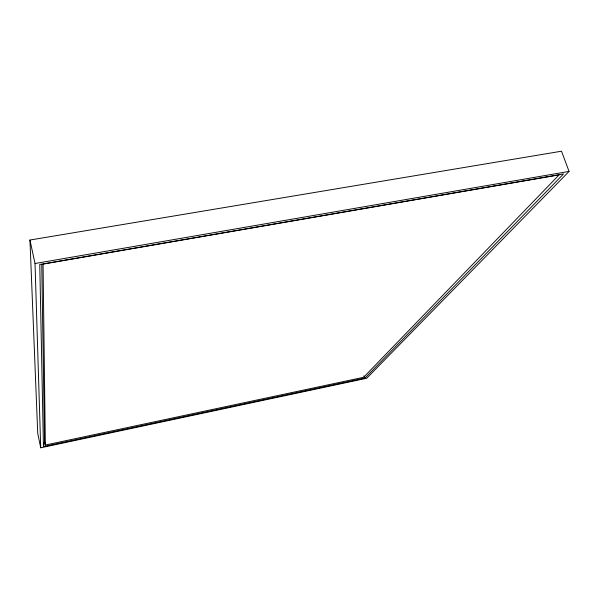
<?xml version="1.0" encoding="UTF-8"?>
<svg xmlns="http://www.w3.org/2000/svg" width="599" height="599" viewBox="0 0 599 599"><rect width="100%" height="100%" fill="white"/><g stroke="black" fill="none" stroke-linecap="round" stroke-linejoin="round"><path stroke-width="0.9" d="M43.435 446.607L39.766 264.473L563.547 173.935L365.061 378.044L43.435 446.607L44.521 441.119L41.765 264.294M569.05 171.411L366.723 378.254L40.717 447.79L37.737 433.414L29.95 240.034L561.51 151.21L569.05 171.411L35.027 263.515L40.717 447.79M45.344 445.057L363.623 377.288L559.092 174.901L43.061 264.122L45.344 445.057L44.521 441.119M363.81 375.873L365.061 378.044M29.95 240.034L35.027 263.515"/></g></svg>
